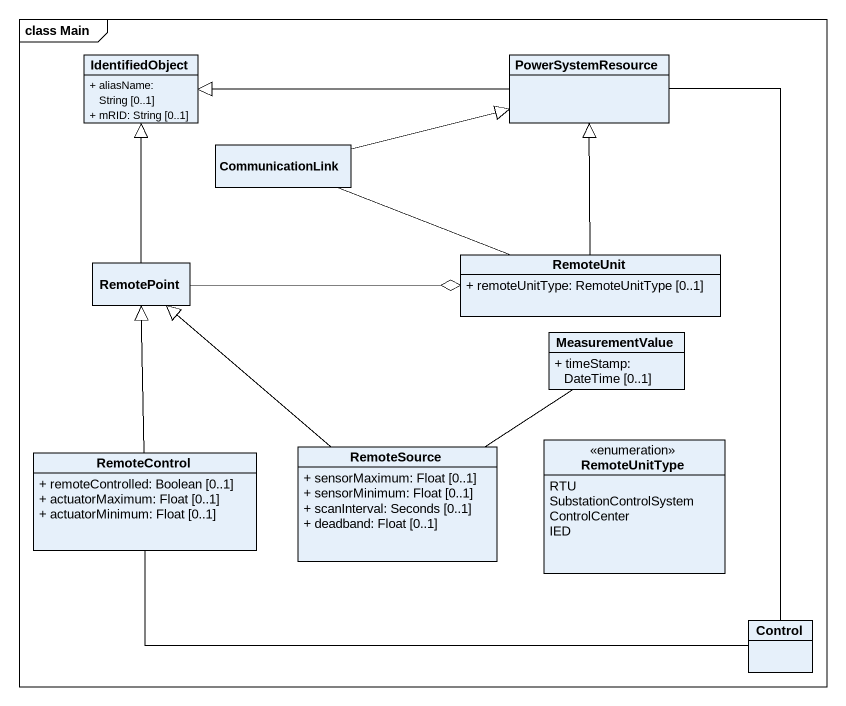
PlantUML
@startuml
mainframe class Main
hide circle
hide empty members
skinparam classAttributeIconSize 0
class IdentifiedObject {
  + aliasName: String [0..1]
  + mRID: String [0..1]
}
class PowerSystemResource
class CommunicationLink
class RemotePoint
class RemoteUnit {
  + remoteUnitType: RemoteUnitType [0..1]
}
class MeasurementValue {
  + timeStamp: DateTime [0..1]
}
class RemoteSource {
  + sensorMaximum: Float [0..1]
  + sensorMinimum: Float [0..1]
  + scanInterval: Seconds [0..1]
  + deadband: Float [0..1]
}
enum RemoteUnitType {
  RTU
  SubstationControlSystem
  ControlCenter
  IED
}
class RemoteControl {
  + remoteControlled: Boolean [0..1]
  + actuatorMaximum: Float [0..1]
  + actuatorMinimum: Float [0..1]
}
class "Control" as Control_
PowerSystemResource -left-|> IdentifiedObject
PowerSystemResource -- Control_
CommunicationLink -right-|> PowerSystemResource
CommunicationLink -right- RemoteUnit
RemotePoint -up-|> IdentifiedObject
RemotePoint -right-o RemoteUnit
RemoteUnit -up-|> PowerSystemResource
MeasurementValue -- RemoteSource
RemoteSource -up-|> RemotePoint
RemoteControl -up-|> RemotePoint
RemoteControl -right- Control_
@enduml
